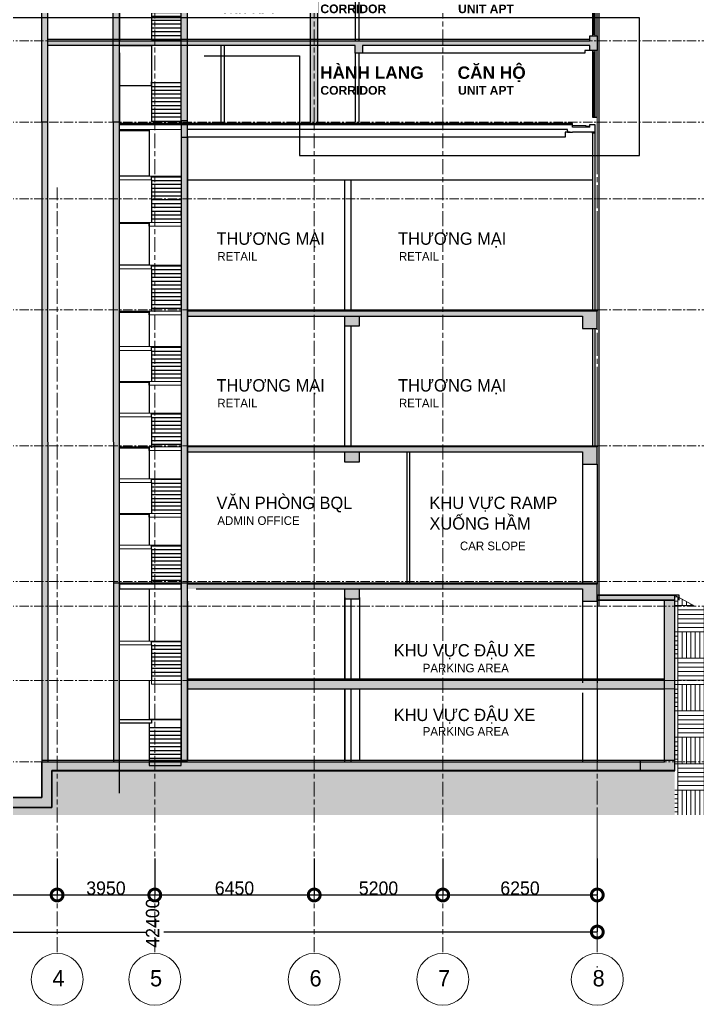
# Model space of a CAD drawing. Header units: millimetres. Extents: x -100356 to 314685, y 446 to 1273965.
# Drawn here: x 109136 to 136543, y 12248 to 52154 of the extents above; entities that cross this region are included whole.
import ezdxf
from ezdxf.xclip import XClip

# ---------------------------------------------------------------- set-up
doc = ezdxf.new("R2010")
doc.units = ezdxf.units.MM
doc.header["$XCLIPFRAME"] = 2
for name, pattern in [('20180221 BF$0$Core - tb$0$HIDDEN', [0.375, 0.25, -0.125]), ('CENTER', [2, 1.25, -0.25, 0.25, -0.25]), ('gf$0$CENTER2', [28.575, 19.05, -3.175, 3.175, -3.175]), ('gf$0$Kume - Grid Line', [10.5, 6, -1.25, 2, -1.25]), ('section$0$CENTER', [2, 1.25, -0.25, 0.25, -0.25])]:
    doc.linetypes.add(name, pattern=pattern)
doc.layers.get('DEFPOINTS').update_dxf_attribs({"lineweight": 13})
for name, color, linetype, lineweight in [('A-_FLOR----_E', 7, 'Continuous', 9), ('C-_SITEBLDG_E', 7, 'Continuous', 9), ('C-_TOPO----_E', 7, 'Continuous', 9), ('gf$0$A.Axis', 251, 'gf$0$CENTER2', 13), ('gf$0$S-_ANOTGRID_E', 7, 'Continuous', 5), ('Hatch-wall', 251, 'Continuous', 5), ('NKC_TRUC', 8, 'CENTER', 13), ('S-_STRC----_E', 7, 'Continuous', 9), ('S-_WALLSTRU_E', 1, 'Continuous', 9), ('section$0$A-_FLORLEVL_E', 7, 'Continuous', 5), ('section$0$A-_WALL----_H', 1, 'Continuous', 18), ('section$0$NKC_TRUC', 8, 'section$0$CENTER', 13), ('VAT DUNG TV', 253, 'Continuous', 9)]:
    doc.layers.add(name, color=color, linetype=linetype, lineweight=lineweight)
for name, color, linetype in [('FIN', 3, 'Continuous'), ('KEN', 4, 'Continuous'), ('NAM', 3, 'Continuous'), ('section$0$NAM', 3, 'Continuous'), ('STR', 7, 'Continuous')]:
    doc.layers.add(name, color=color, linetype=linetype)
doc.styles.add('ARIAL', font='Font - TrueType - Arial Bold.ttf')
doc.styles.add('gf$0$Arial_2', font='Font - TrueType - Arial.ttf', dxfattribs={"width": 0.95, "height": 660})
doc.styles.add('gf$0$Arial_4', font='Font - TrueType - Arial.ttf', dxfattribs={"width": 0.95, "height": 540})
doc.styles.add('section$0$Arial', font='Font - TrueType - Arial.ttf', dxfattribs={"width": 0.95, "height": 770})
doc.dimstyles.new('gf$0$A3_-_A4_1', dxfattribs={"dimscale": 304.8, "dimtxt": 550.940076, "dimasz": 3.149606, "dimexe": 0, "dimexo": 0.0625, "dimgap": 0, "dimtad": 1, "dimdec": 0, "dimzin": 0, "dimdsep": 46, "dimtxsty": 'gf$0$Arial_4', "dimblk1": 'gf$0$_DotSmall', "dimblk2": 'gf$0$_DotSmall', "dimsah": 1, "dimcen": 0.09, "dimazin": 0, "dimtfac": 1, "dimtdec": 4, "dimtix": 1, "dimtmove": 0, "dimatfit": 3, "dimfxl": 4.92126, "dimfxlon": 1, "dimtvp": 1, "dimtolj": 1, "dimtzin": 0, "dimarcsym": 2})
doc.dimstyles.new('gf$0$A3_-_A4_2', dxfattribs={"dimscale": 304.8, "dimtxt": 550.940076, "dimasz": 3.149606, "dimexe": 0, "dimexo": 0.0625, "dimgap": 0, "dimtad": 1, "dimdec": 0, "dimzin": 0, "dimdsep": 46, "dimtxsty": 'gf$0$Arial_4', "dimblk1": 'gf$0$_DotSmall', "dimblk2": 'gf$0$_DotSmall', "dimsah": 1, "dimcen": 0.09, "dimazin": 0, "dimtfac": 1, "dimtdec": 4, "dimtix": 1, "dimtmove": 2, "dimatfit": 3, "dimfxl": 4.92126, "dimfxlon": 1, "dimtvp": 1, "dimtolj": 1, "dimtzin": 0, "dimarcsym": 2})

# ---------------------------------------------------------------- blocks, each defined once
blk = doc.blocks.new('Typ Section 2')
at = {"layer": 'Hatch-wall', "ltscale": 0.5}
h = blk.add_hatch(color=256, dxfattribs=at)
h.dxf.hatch_style = 1
h.paths.add_polyline_path([(-2900, -42600), (-2900, -42300), (-3100, -42300), (-3100, -33100), (-2800, -33100), (-2800, -32800), (-3100, -32800), (-3100, -31300), (-3300, -31300), (-3300, -42300), (-3500, -42300), (-3500, -42600)])
h.paths.add_polyline_path([(-3300, -22220), (-3300, -300), (-3500, -300), (-3500, 0), (-2900, 0), (-2900, -300), (-3100, -300), (-3100, -9500), (-2800, -9500), (-2800, -9800), (-3100, -9800), (-3100, -22220)])
at = {"layer": 'STR'}
h = blk.add_hatch(color=256, dxfattribs=at)
h.dxf.hatch_style = 1
h.paths.add_polyline_path([(0, -11300), (-3300, -11300), (-3300, -11600), (0, -11600)])
h = blk.add_hatch(color=256, dxfattribs=at)
h.dxf.hatch_style = 1
h.paths.add_polyline_path([(0, -16579), (-3300, -16579), (-3300, -16829), (0, -16829)])
h = blk.add_hatch(color=256, dxfattribs=at)
h.dxf.hatch_style = 1
h.paths.add_polyline_path([(0, -19329), (-3300, -19329), (-3300, -19579), (0, -19579)])
h = blk.add_hatch(color=256, dxfattribs=at)
h.dxf.hatch_style = 1
h.paths.add_polyline_path([(0, -22220), (-3300, -22220), (-3300, -22470), (0, -22470)])
h = blk.add_hatch(color=256, dxfattribs=at)
h.dxf.hatch_style = 1
h.paths.add_polyline_path([(0, -31050), (-3300, -31050), (-3300, -31300), (0, -31300)])
at = {"elevation": 0}
blk.add_lwpolyline([(-1478, -18029), (-1628, -18029)], dxfattribs=at)
at = {"layer": 'FIN'}
for p, q in [((-3350, -300), (-3350, -22220)), ((-1592, -16829, 0), (-1592, -18029, 0)), ((-1437, -16829, 0), (-1437, -18029, 0)), ((-1282, -16829, 0), (-1282, -18029, 0)), ((-1128, -16829, 0), (-1128, -18029, 0)), ((-973, -16829, 0), (-973, -18029, 0)), ((-818, -16829, 0), (-818, -18029, 0)), ((-663, -16829, 0), (-663, -18029, 0)), ((-508, -16829, 0), (-508, -18029, 0)), ((-354, -16829, 0), (-354, -18029, 0)), ((-199, -16829, 0), (-199, -18029, 0)), ((-44, -16829, 0), (-199, -16829, 0)), ((-44, -18029, 0), (-44, -16829, 0)), ((-1478, -18029, 0), (-44, -18029, 0))]:
    blk.add_line(p, q, dxfattribs=at)
at = {"layer": 'FIN', "ltscale": 10}
for p, q in [((-2800, -9650, 0), (0, -9650, 0)), ((-2800, -9800), (0, -9800, 0)), ((-2800, -32800), (0, -32800, 0)), ((-2800, -32950, 0), (0, -32950, 0))]:
    blk.add_line(p, q, dxfattribs=at)
at = {"layer": 'FIN'}
blk.add_lwpolyline([(-200, -200), (-200, 0), (-2900, 0), (-2900, -200)], close=True, dxfattribs=at)
at = {"layer": 'FIN', "elevation": 0}
for points in [[(-2900, -100), (-200, -100)], [(-2900, -200), (-200, -200)], [(-2800, -500), (-2800, -9800)], [(-3300, -24480), (0, -24480)], [(-3300, -24660), (0, -24660)], [(-3300, -26670), (0, -26670)], [(-3300, -26850), (0, -26850)], [(-3350, -31050), (-3350, -42300)], [(-2800, -42100), (-2800, -32800)]]:
    blk.add_lwpolyline(points, dxfattribs=at)
at = {"layer": 'FIN'}
for points in [[(-2900, -300), (-2900, -500), (-2800, -500)], [(-3300, -28860), (0, -28860)], [(-3300, -29040), (0, -29040)], [(-2900, -42300), (-2900, -42100), (-2800, -42100)], [(-2900, -42400), (-200, -42400)], [(-2900, -42500), (-200, -42500)]]:
    blk.add_lwpolyline(points, dxfattribs=at)
at = {"layer": 'FIN', "elevation": 0}
for points in [[(-3100, -18029), (-1478, -18029), (-1478, -19329), (-3100, -19329)], [(-200, -42400), (-200, -42600), (-2900, -42600), (-2900, -42400)]]:
    blk.add_lwpolyline(points, close=True, dxfattribs=at)
at = {"layer": 'S-_STRC----_E'}
for p, q in [((-1478, -19329, 0), (-1478, -18029, 0)), ((-1628, -19329, 0), (-1478, -19329, 0))]:
    blk.add_line(p, q, dxfattribs=at)
at = {"layer": 'STR', "ltscale": 10}
blk.add_line((-2806, -19325, 0), (-6, -19325, 0), dxfattribs=at)
at = {"layer": 'STR'}
for points in [[(-3300, -22220), (-3300, -300), (-3500, -300), (-3500, 0), (-2900, 0), (-2900, -300), (-3100, -300), (-3100, -9500), (-2800, -9500), (-2800, -9800), (-3100, -9800), (-3100, -22220)], [(-3300, -31300), (-3300, -42300), (-3500, -42300), (-3500, -42600), (-2900, -42600), (-2900, -42300), (-3100, -42300), (-3100, -33100), (-2800, -33100), (-2800, -32800), (-3100, -32800), (-3100, -31300)]]:
    blk.add_lwpolyline(points, close=True, dxfattribs=at)
at = {"layer": 'STR', "ltscale": 10, "elevation": 0}
for points in [[(-3100, -1450), (-3100, -9113)], [(-3100, -41150), (-3100, -33487)]]:
    blk.add_lwpolyline(points, dxfattribs=at)
at = {"layer": 'STR'}
for points in [[(0, -11300), (-3300, -11300)], [(0, -11600), (-3300, -11600)], [(0, -31050), (-3300, -31050)], [(0, -31300), (-3300, -31300)]]:
    blk.add_lwpolyline(points, dxfattribs=at)
at = {"layer": 'STR', "elevation": 0}
for points in [[(0, -16579), (-3300, -16579)], [(0, -16829), (-3300, -16829)], [(0, -19329), (-3300, -19329)], [(0, -19579), (-3300, -19579)], [(0, -22220), (-3300, -22220)], [(0, -22470), (-3300, -22470)]]:
    blk.add_lwpolyline(points, dxfattribs=at)
at = {"layer": 'STR', "const_width": 30, "elevation": 0}
for points in [[(-3300, -24660), (-3300, -24480)], [(-3300, -24570), (-3000, -24570)], [(-3000, -24660), (-3000, -24480)], [(-3300, -26850), (-3300, -26670)], [(-3000, -26850), (-3000, -26670)], [(-3300, -26760), (-3000, -26760)]]:
    blk.add_lwpolyline(points, dxfattribs=at)
at = {"layer": 'STR', "const_width": 30}
for points in [[(-3300, -29040), (-3300, -28860)], [(-3300, -28950), (-3000, -28950)], [(-3000, -29040), (-3000, -28860)]]:
    blk.add_lwpolyline(points, dxfattribs=at)
at = {"layer": 'VAT DUNG TV', "color": 5, "elevation": 0}
for points in [[(-2900, -200), (-2850, -200), (-2850, -100), (-2900, -100)], [(-900, -200), (-950, -200), (-950, -100), (-900, -100)], [(-200, -42400), (-250, -42400), (-250, -42500), (-200, -42500)]]:
    blk.add_lwpolyline(points, close=True, dxfattribs=at)
for points in [[(-2850, -140), (-950, -140)], [(-2850, -160), (-950, -160)], [(-900, -140), (-250, -140)], [(-900, -160), (-250, -160)]]:
    blk.add_lwpolyline(points, dxfattribs=at)
at = {"layer": 'VAT DUNG TV', "color": 5}
for points in [[(-200, -200), (-250, -200), (-250, -100), (-200, -100)], [(-2900, -42400), (-2850, -42400), (-2850, -42500), (-2900, -42500)], [(-900, -42400), (-950, -42400), (-950, -42500), (-900, -42500)]]:
    blk.add_lwpolyline(points, close=True, dxfattribs=at)
for points in [[(-2850, -42440), (-950, -42440)], [(-2850, -42460), (-950, -42460)], [(-900, -42440), (-250, -42440)], [(-900, -42460), (-250, -42460)]]:
    blk.add_lwpolyline(points, dxfattribs=at)
at = {"layer": 'NAM', "attachment_point": 1, "rotation": 90, "style": 'ARIAL'}
for s, width, insert, char_height in [('CĂN HỘ', 6747.84, (-2256, -5650, 0), 500), ('UNIT APT', 3815.51, (-1464, -5630, 0), 350), ('HÀNH LANG', 6747.84, (-2256, -11215, 0), 500), ('\\pt1050;CORRIDOR', 3815.51, (-1464, -11201, 0), 350), ('CĂN HỘ', 6747.84, (-2256, -15252, 0), 500), ('UNIT APT', 3815.51, (-1464, -15232, 0), 350), ('HÀNH LANG', 6747.84, (-2256, -35252, 0), 500), ('\\pt1050;CORRIDOR', 3815.51, (-1464, -33998, 0), 350), ('CĂN HỘ', 6747.84, (-2256, -39561, 0), 500), ('UNIT APT', 3815.51, (-1464, -39541, 0), 350)]:
    blk.add_mtext_dynamic_manual_height_columns(s, width=width, gutter_width=1, heights=[0], dxfattribs=dict(at, insert=insert, char_height=char_height))
blk = doc.blocks.new('b')
at = {"layer": 'C-_TOPO----_E'}
h = blk.add_hatch(dxfattribs=at)
h.set_pattern_fill('FP_1', color=15, angle=90, style=0, pattern_type=2)
h.set_pattern_definition([(180, (-48700, -8267), (-1066.8, -1066.8), [1066.8, -1066.8]), (180, (-48700, -8089.2), (-1066.8, -1066.8), [1066.8, -1066.8]), (180, (-48700, -7911.4), (-1066.8, -1066.8), [1066.8, -1066.8]), (180, (-48700, -7733.6), (-1066.8, -1066.8), [1066.8, -1066.8]), (180, (-48700, -7555.8), (-1066.8, -1066.8), [1066.8, -1066.8]), (180, (-48700, -7378), (-1066.8, -1066.8), [1066.8, -1066.8]), (180, (-48700, -7200.2), (-1066.8, -1066.8), [1066.8, -1066.8]), (90, (-49766.8, -8267), (1066.8, 1066.8), [1066.8, -1066.8]), (90, (-49944.6, -8267), (1066.8, 1066.8), [1066.8, -1066.8]), (90, (-50122.4, -8267), (1066.8, 1066.8), [1066.8, -1066.8]), (90, (-50300.2, -8267), (1066.8, 1066.8), [1066.8, -1066.8]), (90, (-50478, -8267), (1066.8, 1066.8), [1066.8, -1066.8]), (90, (-50655.8, -8267), (1066.8, 1066.8), [1066.8, -1066.8]), (90, (-50833.6, -8267), (1066.8, 1066.8), [1066.8, -1066.8])])
h.paths.add_polyline_path([(1150, 50416), (1150, 52288), (-7300, 52288), (-7300, 49398), (-7750, 48586), (1150, 48586)])
h = blk.add_hatch(dxfattribs=at)
h.set_pattern_fill('FP_1', color=15, angle=90, style=0, pattern_type=2)
h.set_pattern_definition([(180, (-48700, 57258.6), (-1066.8, -1066.8), [1066.8, -1066.8]), (180, (-48700, 57436.4), (-1066.8, -1066.8), [1066.8, -1066.8]), (180, (-48700, 57614.2), (-1066.8, -1066.8), [1066.8, -1066.8]), (180, (-48700, 57792), (-1066.8, -1066.8), [1066.8, -1066.8]), (180, (-48700, 57969.8), (-1066.8, -1066.8), [1066.8, -1066.8]), (180, (-48700, 58147.6), (-1066.8, -1066.8), [1066.8, -1066.8]), (180, (-48700, 58325.4), (-1066.8, -1066.8), [1066.8, -1066.8]), (90, (-49766.8, 57258.6), (1066.8, 1066.8), [1066.8, -1066.8]), (90, (-49944.6, 57258.6), (1066.8, 1066.8), [1066.8, -1066.8]), (90, (-50122.4, 57258.6), (1066.8, 1066.8), [1066.8, -1066.8]), (90, (-50300.2, 57258.6), (1066.8, 1066.8), [1066.8, -1066.8]), (90, (-50478, 57258.6), (1066.8, 1066.8), [1066.8, -1066.8]), (90, (-50655.8, 57258.6), (1066.8, 1066.8), [1066.8, -1066.8]), (90, (-50833.6, 57258.6), (1066.8, 1066.8), [1066.8, -1066.8])])
h.paths.add_polyline_path([(1150, -7), (1150, 48586), (-650, 48586), (-650, 23389), (850, 23389), (850, 13756), (-500, 13756), (-500, -7)])
edge = h.paths.add_edge_path(flags=17)
edge.add_line((400, 14156), (-100, 14156))
edge.add_line((-100, 14156), (850, 14156))
edge.add_line((850, 14156), (850, 22989))
edge.add_line((850, 22989), (-100, 22989))
edge.add_line((-100, 22989), (850, 22989))
edge.add_line((850, 22989), (850, 14156))
at = {"layer": 'A-_FLOR----_E', "lineweight": 25}
for p, q in [((-3950, 48586), (-4300, 48586)), ((-780, 48586), (-1050, 48586, 0)), ((-1050, 48586, 0), (-1050, 47186, 0)), ((-650, 47186, 0), (-650, 48586)), ((-4350, 48171), (-4350, 40882)), ((-3950, 40882), (-3950, 48171)), ((-1050, 47186, 0), (-1050, 22989, 0)), ((-1050, 47186, 0), (-650, 47186, 0)), ((-650, 23389, 0), (-650, 47186, 0)), ((-4350, 40882), (-4350, 28880, 0)), ((-3950, 28880, 0), (-3950, 40882)), ((-1050, 23389, 0), (-1050, 22989, 0)), ((850, 23389, 0), (-650, 23389, 0)), ((850, 13756), (850, 23389, 0)), ((-1050, 22989, 0), (450, 22989, 0)), ((450, 22989, 0), (450, 14156))]:
    blk.add_line(p, q, dxfattribs=at)
at = {"layer": 'A-_FLOR----_E'}
for p, q in [((-4300, 48586), (-4300, 40882)), ((-3950, 48171), (-3950, 48586)), ((-1000, 47186, 0), (-1000, 22989, 0)), ((-4300, 40882), (-4300, 28880, 0))]:
    blk.add_line(p, q, dxfattribs=at)
at = {"layer": 'C-_SITEBLDG_E', "lineweight": 25}
for p, q in [((-630, 48586), (-780, 48586)), ((-630, 23388, 0), (-630, 48586))]:
    blk.add_line(p, q, dxfattribs=at)
at = {"layer": 'C-_SITEBLDG_E'}
blk.add_line((-650, 48586), (-650, 23388, 0), dxfattribs=at)
at = {"layer": 'C-_TOPO----_E', "lineweight": 18}
for p, q in [((-7750, 48586), (-7300, 49400)), ((-7550, 48586), (-7750, 48586)), ((-630, 48586), (-630, 45534)), ((-630, 45534), (-630, 39150))]:
    blk.add_line(p, q, dxfattribs=at)
at = {"layer": 'C-_TOPO----_E'}
for p, q in [((-7300, 49400), (-7750, 48586)), ((-7550, 48586), (-7750, 48586)), ((-630, 45534), (-630, 48586)), ((-630, 45534), (-630, 39150))]:
    blk.add_line(p, q, dxfattribs=at)
at = {"layer": 'FIN'}
for p, q in [((-7500, 45456, 0), (-4200, 45456, 0)), ((-3800, 45456, 0), (-1000, 45456, 0)), ((-7500, 44856, 0), (-4200, 44856, 0)), ((-3800, 44856, 0), (-1000, 44856, 0)), ((-7650, 35837, 0), (-4350, 35837, 0)), ((-3950, 35837, 0), (-1050, 35837, 0)), ((-7650, 35237, 0), (-4350, 35237, 0)), ((-3950, 35237, 0), (-1050, 35237, 0))]:
    blk.add_line(p, q, dxfattribs=at)
at = {"layer": 'NKC_TRUC', "ltscale": 3000}
blk.add_line((-100725, 45456), (7327, 45456), dxfattribs=at)
at = {"layer": 'S-_WALLSTRU_E', "lineweight": 18}
for p, q in [((-4300, 48586), (-7550, 48586)), ((-7550, 48586), (-7550, 48171)), ((-1050, 48586, 0), (-3950, 48586)), ((-7550, 48171), (-4350, 48171)), ((-3950, 48171), (-1050, 48171, 0))]:
    blk.add_line(p, q, dxfattribs=at)
at = {"layer": 'S-_WALLSTRU_E'}
blk.add_line((-3950, 45469), (-1050, 45469, 0), dxfattribs=at)
blk = doc.blocks.new('f1')
at = {"layer": 'Hatch-wall', "ltscale": 0.5}
h = blk.add_hatch(color=256, dxfattribs=at)
h.dxf.hatch_style = 1
h.paths.add_polyline_path([(750, 45727), (750, 42597), (550, 42597), (550, 45727)])
h = blk.add_hatch(color=256, dxfattribs=at)
h.dxf.hatch_style = 1
h.paths.add_polyline_path([(750, 45727), (7650, 45727), (7650, 20530), (9150, 20530), (9150, 11147), (7650, 11147), (7650, -2858), (1000, -2858), (1000, 0), (750, 0), (750, 940), (1200, 940), (1200, -2442), (7250, -2442), (7250, 11547), (8750, 11547), (8750, 20130), (7300, 20130), (7300, 45312), (750, 45312)])
h = blk.add_hatch(color=256, dxfattribs=at)
h.dxf.hatch_style = 1
h.paths.add_polyline_path([(4350, 26021), (4350, 45312), (4000, 45312), (4000, 26021)])
h = blk.add_hatch(color=256, dxfattribs=at)
h.dxf.hatch_style = 1
h.paths.add_polyline_path([(-10250, 42597), (-10950, 42597), (-10950, 26021), (-10750, 26021), (-10750, 32378), (-10350, 32378), (-10350, 32978), (-10750, 32978), (-10750, 41997), (-10250, 41997)])
h = blk.add_hatch(color=256, dxfattribs=at)
h.dxf.hatch_style = 1
h.paths.add_polyline_path([(-4750, 42597), (-5450, 42597), (-5450, 26021), (-5250, 26021), (-5250, 32378), (-4850, 32378), (-4850, 32978), (-5250, 32978), (-5250, 41997), (-4750, 41997)])
h = blk.add_hatch(color=256, dxfattribs=at)
h.dxf.hatch_style = 1
h.paths.add_polyline_path([(800, 42597), (100, 42597), (100, 26021), (300, 26021), (300, 32378), (700, 32378), (700, 32978), (300, 32978), (300, 41997), (800, 41997)])
h = blk.add_hatch(color=256, dxfattribs=at)
h.dxf.hatch_style = 1
h.paths.add_polyline_path([(8300, 25771), (8300, 26021), (-18650, 26021), (-18650, 25771)])
h = blk.add_hatch(color=256, dxfattribs=at)
h.dxf.hatch_style = 1
h.paths.add_polyline_path([(8350, 23021), (8350, 23271), (-18600, 23271), (-18600, 23021)])
h = blk.add_hatch(color=256, dxfattribs=at)
h.dxf.hatch_style = 1
h.paths.add_polyline_path([(8350, 20130), (8350, 20380), (-18600, 20380), (-18600, 20130)])
at = {"elevation": 0}
for points in [[(-16266, 24571), (-16416, 24571)], [(-14391, 24471), (-14541, 24471)], [(-12658, 24571), (-12808, 24571)], [(-10800, 24471), (-10950, 24471)], [(-9362, 24571), (-9512, 24571)], [(-7954, 24471), (-8104, 24471)], [(-6670, 24571), (-6820, 24571)], [(-5300, 24471), (-5450, 24471)], [(-4016, 24571), (-4166, 24571)], [(-2609, 24471), (-2759, 24471)], [(-1325, 24571), (-1475, 24571)], [(2557, 24571), (2407, 24571)]]:
    blk.add_lwpolyline(points, dxfattribs=at)
at = {"layer": 'FIN'}
for p, q in [((-18150, 42497, 0), (-11000, 42497, 0)), ((-16270, 26021, 0), (-16270, 42397, 0)), ((-11000, 26021, 0), (-11000, 42597, 0)), ((-10250, 42497, 0), (-5500, 42497, 0)), ((-5500, 26021, 0), (-5500, 42597, 0)), ((-4750, 42597, 0), (50, 42597, 0)), ((50, 26021, 0), (50, 42597, 0)), ((-18450, 42147, 0), (-18470, 41597, 0)), ((-18420, 42147, 0), (-18450, 42147, 0)), ((-18420, 42297, 0), (-18420, 42147, 0)), ((-4750, 41997, 0), (50, 41997, 0)), ((-18550, 41597, 0), (-18550, 23271, 0)), ((-18500, 41597, 0), (-18550, 41597, 0)), ((-18200, 41497, 0), (-18200, 41297, 0)), ((-18200, 41297, 0), (-18150, 41297, 0)), ((-5250, 34997, 0), (50, 34997, 0)), ((-5250, 34897, 0), (50, 34897, 0)), ((-16380, 25771, 0), (-16380, 24571, 0)), ((-16225, 25771, 0), (-16225, 24571, 0)), ((-16071, 25771, 0), (-16071, 24571, 0)), ((-15916, 25771, 0), (-15916, 24571, 0)), ((-15761, 25771, 0), (-15761, 24571, 0)), ((-15606, 25771, 0), (-15606, 24571, 0)), ((-15452, 25771, 0), (-15452, 24571, 0)), ((-15297, 25771, 0), (-15297, 24571, 0)), ((-15142, 25771, 0), (-15142, 24571, 0)), ((-14987, 25771, 0), (-14987, 24571, 0)), ((-14833, 25771, 0), (-14987, 25771, 0)), ((-14833, 25771, 0), (-14833, 24571, 0)), ((-14678, 25771, 0), (-14678, 24571, 0)), ((-12772, 25771, 0), (-12772, 24571, 0)), ((-12617, 25771, 0), (-12617, 24571, 0)), ((-12462, 25771, 0), (-12462, 24571, 0)), ((-12307, 25771, 0), (-12307, 24571, 0)), ((-12153, 25771, 0), (-12153, 24571, 0)), ((-11998, 25771, 0), (-11998, 24571, 0)), ((-11843, 25771, 0), (-11843, 24571, 0)), ((-11688, 25771, 0), (-11688, 24571, 0)), ((-11533, 25771, 0), (-11533, 24571, 0)), ((-11379, 25771, 0), (-11379, 24571, 0)), ((-11224, 25771, 0), (-11379, 25771, 0)), ((-11224, 24571, 0), (-11224, 25771, 0)), ((-11069, 24571, 0), (-11069, 25771, 0)), ((-9475, 25771, 0), (-9475, 24571, 0)), ((-9321, 25771, 0), (-9321, 24571, 0)), ((-9166, 25771, 0), (-9166, 24571, 0)), ((-9011, 25771, 0), (-9011, 24571, 0)), ((-8856, 25771, 0), (-8856, 24571, 0)), ((-8702, 25771, 0), (-8702, 24571, 0)), ((-8547, 25771, 0), (-8547, 24571, 0)), ((-8392, 25771, 0), (-8392, 24571, 0)), ((-8237, 25771, 0), (-8237, 24571, 0)), ((-6784, 25771, 0), (-6784, 24571, 0)), ((-6629, 25771, 0), (-6629, 24571, 0)), ((-6475, 25771, 0), (-6475, 24571, 0)), ((-6320, 25771, 0), (-6320, 24571, 0)), ((-6165, 25771, 0), (-6165, 24571, 0)), ((-6010, 25771, 0), (-6010, 24571, 0)), ((-5856, 25771, 0), (-5856, 24571, 0)), ((-5701, 25771, 0), (-5701, 24571, 0)), ((-5546, 25771, 0), (-5546, 24571, 0)), ((-4130, 25771, 0), (-4130, 24571, 0)), ((-3975, 25771, 0), (-3975, 24571, 0)), ((-3821, 25771, 0), (-3821, 24571, 0)), ((-3666, 25771, 0), (-3666, 24571, 0)), ((-3511, 25771, 0), (-3511, 24571, 0)), ((-3356, 25771, 0), (-3356, 24571, 0)), ((-3202, 25771, 0), (-3202, 24571, 0)), ((-3047, 25771, 0), (-3047, 24571, 0)), ((-2892, 25771, 0), (-2892, 24571, 0)), ((-1439, 25771, 0), (-1439, 24571, 0)), ((-1284, 25771, 0), (-1284, 24571, 0)), ((-1129, 25771, 0), (-1129, 24571, 0)), ((-975, 25771, 0), (-975, 24571, 0)), ((-820, 25771, 0), (-820, 24571, 0)), ((-665, 25771, 0), (-665, 24571, 0)), ((-510, 25771, 0), (-510, 24571, 0)), ((-356, 25771, 0), (-356, 24571, 0)), ((-201, 25771, 0), (-201, 24571, 0)), ((-46, 25771, 0), (-46, 24571, 0)), ((2443, 25771, 0), (2443, 24571, 0)), ((2597, 25771, 0), (2597, 24571, 0)), ((2752, 25771, 0), (2752, 24571, 0)), ((2907, 25771, 0), (2907, 24571, 0)), ((3062, 25771, 0), (3062, 24571, 0)), ((3217, 25771, 0), (3217, 24571, 0)), ((3371, 25771, 0), (3371, 24571, 0)), ((3526, 25771, 0), (3526, 24571, 0)), ((3681, 25771, 0), (3681, 24571, 0)), ((3836, 25771, 0), (3836, 24571, 0)), ((-18300, 24471, 0), (-16416, 24471, 0)), ((-18264, 23271, 0), (-18264, 24471, 0)), ((-16416, 24471, 0), (-16416, 23271, 0)), ((-16266, 24571, 0), (-14541, 24571, 0)), ((-14541, 24471, 0), (-12808, 24471, 0)), ((-14505, 23271, 0), (-14505, 24471, 0)), ((-12808, 24471, 0), (-12808, 23271, 0)), ((-12658, 24571, 0), (-10950, 24571, 0)), ((-10950, 24471, 0), (-9512, 24471, 0)), ((-10914, 23271, 0), (-10914, 24471, 0)), ((-10800, 24471, 0), (-9512, 24471, 0)), ((-9362, 24571, 0), (-8104, 24571, 0)), ((-8104, 24471, 0), (-6820, 24471, 0)), ((-8068, 23271, 0), (-8068, 24471, 0)), ((-7954, 24471, 0), (-6820, 24471, 0)), ((-6670, 24571, 0), (-5417, 24571, 0)), ((-5450, 24471, 0), (-4166, 24471, 0)), ((-5414, 23271, 0), (-5414, 24471, 0)), ((-5300, 24471, 0), (-4166, 24471, 0)), ((-4016, 24571, 0), (-2759, 24571, 0)), ((-2759, 24471, 0), (-1475, 24471, 0)), ((-2723, 23271, 0), (-2723, 24471, 0)), ((-2609, 24471, 0), (-1475, 24471, 0)), ((-1325, 24571, 0), (83, 24571, 0)), ((300, 24471, 0), (2407, 24471, 0)), ((2557, 24571, 0), (4000, 24571, 0)), ((-16716, 23271, 0), (-16871, 23271, 0))]:
    blk.add_line(p, q, dxfattribs=at)
at = {"layer": 'FIN', "elevation": 0}
for points in [[(-18150, 42497), (-18150, 42397), (-18200, 42397), (-18200, 42497)], [(-5450, 29734), (-5450, 29634), (-5500, 29634), (-5500, 29734)]]:
    blk.add_lwpolyline(points, close=True, dxfattribs=at)
for points in [[(-11000, 42597), (-10950, 42597)], [(-5500, 42597), (-5450, 42597)], [(50, 42597), (100, 42597)], [(-18200, 41297), (-18150, 41297), (-18150, 41297), (-18150, 41297), (-18150, 41297), (-18000, 41297), (-18000, 26021)], [(50, 23021), (50, 26021)]]:
    blk.add_lwpolyline(points, dxfattribs=at)
at = {"layer": 'KEN'}
for p, q in [((-18150, 42397, 0), (-11000, 42397, 0)), ((-10250, 42397, 0), (-5500, 42397, 0))]:
    blk.add_line(p, q, dxfattribs=at)
at = {"layer": 'S-_STRC----_E'}
for p, q in [((-18300, 23271, 0), (-18300, 25771, 0)), ((-16416, 25771, 0), (-16416, 23271, 0)), ((-14541, 23271, 0), (-14541, 25771, 0)), ((-14541, 25771, 0), (-14391, 25771, 0)), ((-14391, 25771, 0), (-14391, 24471, 0)), ((-12808, 25771, 0), (-12808, 23242, 0)), ((-10950, 23271, 0), (-10950, 25771, 0)), ((-10950, 25771, 0), (-10800, 25771, 0)), ((-10800, 25771, 0), (-10800, 24471, 0)), ((-9512, 25771, 0), (-9512, 23271, 0)), ((-8104, 23271, 0), (-8104, 25771, 0)), ((-8104, 25771, 0), (-7954, 25771, 0)), ((-7954, 25771, 0), (-7954, 24471, 0)), ((-6820, 25771, 0), (-6820, 23242, 0)), ((-5450, 23271, 0), (-5450, 25771, 0)), ((-5450, 25771, 0), (-5300, 25771, 0)), ((-5300, 25771, 0), (-5300, 24471, 0)), ((-4166, 25771, 0), (-4166, 23242, 0)), ((-2759, 23271, 0), (-2759, 25771, 0)), ((-2759, 25771, 0), (-2609, 25771, 0)), ((-2609, 25771, 0), (-2609, 24471, 0)), ((-1475, 25771, 0), (-1475, 23271, 0)), ((2407, 25771, 0), (2407, 23271, 0)), ((4000, 23271, 0), (4000, 25771, 0)), ((4000, 25771, 0), (4150, 25771, 0)), ((4150, 25771, 0), (4150, 24571, 0)), ((-16266, 23271, 0), (-16266, 24571, 0)), ((-12658, 23271, 0), (-12658, 24571, 0)), ((-9362, 23271, 0), (-9362, 24571, 0)), ((-6670, 23271, 0), (-6670, 24571, 0)), ((-4016, 23271, 0), (-4016, 24571, 0)), ((-1325, 23271, 0), (-1325, 24571, 0)), ((2557, 23271, 0), (2557, 24571, 0)), ((-16416, 23271, 0), (-16266, 23271, 0)), ((-12808, 23271, 0), (-12658, 23271, 0))]:
    blk.add_line(p, q, dxfattribs=at)
at = {"layer": 'S-_STRC----_E', "elevation": 0}
blk.add_lwpolyline([(4000, 24571), (4150, 24571)], dxfattribs=at)
at = {"layer": 'STR', "ltscale": 10}
for p, q in [((-18200, 42497, 0), (-18200, 41597, 0)), ((-18400, 42297, 0), (-18400, 41597, 0)), ((-18400, 41597, 0), (-18500, 41597, 0)), ((-16270, 32628, 0), (-11000, 32628, 0)), ((-16270, 32378, 0), (-11000, 32378, 0)), ((-10750, 32378, 0), (-5500, 32378, 0)), ((-10350, 32628, 0), (-5500, 32628, 0)), ((350, 32378, 0), (3950, 32378, 0)), ((700, 32628, 0), (3950, 32628, 0)), ((4350, 32628, 0), (7300, 32628, 0)), ((4350, 32378, 0), (7300, 32378, 0)), ((-18006, 26021, 0), (50, 26021, 0)), ((800, 26021, 0), (7250, 26021, 0)), ((-18006, 25771, 0), (50, 25771, 0)), ((800, 25771, 0), (7250, 25771, 0))]:
    blk.add_line(p, q, dxfattribs=at)
at = {"layer": 'STR', "elevation": 0}
for points in [[(750, 45912), (750, 45912), (550, 45912), (550, 42597), (750, 42597), (750, 45312)], [(-10750, 41997), (-10250, 41997), (-10250, 42597), (-10750, 42597), (-10750, 42597), (-10950, 42597), (-10950, 26021)], [(-5250, 41997), (-4750, 41997), (-4750, 42597), (-5250, 42597), (-5250, 42597), (-5450, 42597), (-5450, 26021)], [(300, 41997), (800, 41997), (800, 42597), (300, 42597), (300, 42597), (100, 42597), (100, 26021)], [(-10750, 26021), (-10750, 27302), (-10750, 27302), (-10750, 27902), (-10750, 27902), (-10750, 38835), (-10750, 38835), (-10750, 39435), (-10750, 39435), (-10750, 41997)], [(-5250, 26021), (-5250, 27302), (-5250, 27302), (-5250, 27902), (-5250, 27902), (-5250, 38835), (-5250, 38835), (-5250, 39435), (-5250, 39435), (-5250, 41997)], [(300, 26371), (300, 27302), (300, 27302), (300, 27902), (300, 27902), (300, 38835), (300, 38835), (300, 39435), (300, 39435), (300, 41997)], [(-10750, 32378), (-10350, 32378), (-10350, 32978), (-10750, 32978)], [(-5250, 32378), (-4850, 32378), (-4850, 32978), (-5250, 32978)], [(300, 32378), (700, 32378), (700, 32978), (300, 32978)]]:
    blk.add_lwpolyline(points, dxfattribs=at)
at = {"layer": 'STR', "ltscale": 0.5, "elevation": 0}
for points in [[(750, 45727), (750, 42597), (550, 42597), (550, 45727)], [(750, 45727), (7650, 45727), (7650, 20530), (9150, 20530), (9150, 11147), (7650, 11147), (7650, -2859), (1000, -2858), (1000, 0), (750, 0), (750, 940), (1200, 940), (1200, -2442), (7250, -2442), (7250, 11547), (8750, 11547), (8750, 20130), (7300, 20130), (7300, 45312), (750, 45312)], [(4350, 26021), (4350, 45312), (4000, 45312), (4000, 26021)], [(-10250, 42597), (-10950, 42597), (-10950, 26021), (-10750, 26021), (-10750, 32378), (-10350, 32378), (-10350, 32978), (-10750, 32978), (-10750, 41997), (-10250, 41997)]]:
    blk.add_lwpolyline(points, close=True, dxfattribs=at)
at = {"layer": 'STR', "ltscale": 10, "elevation": 0}
for points in [[(-18400, 42297), (-18500, 42297), (-18500, 42497), (-18200, 42497), (-18200, 42297)], [(-18500, 23271), (-18500, 41597)], [(-18250, 41397), (-18200, 41397), (-18200, 41597), (-18200, 41597)], [(-18250, 41397), (-18300, 41397), (-18300, 26021)]]:
    blk.add_lwpolyline(points, dxfattribs=at)
at = {"layer": 'STR', "elevation": 0}
for points in [[(7250, 25771), (7250, 26021), (-18650, 26018), (-18650, 25768)], [(-18000, 25771), (-18000, 26021), (-18500, 26021), (-18500, 25771)], [(300, 23271), (300, 25771), (100, 25771), (100, 23271)], [(7300, 23021), (7300, 23271), (-18600, 23268), (-18600, 23018)], [(7300, 20130), (7300, 20380), (-18600, 20377), (-18600, 20127)]]:
    blk.add_lwpolyline(points, close=True, dxfattribs=at)
at = {"layer": 'section$0$NAM', "attachment_point": 1, "rotation": 90, "style": 'section$0$Arial'}
for s, width, insert, char_height in [('KHU VỰC RAMP XUỐNG HẦM', 6350.8, (-3437, 35809, 0), 500), ('KHU VỰC ĐẬU XE', 8522.94, (2534, 34363, 0), 500), ('KHU VỰC ĐẬU XE', 8522.94, (5148, 34363, 0), 500), ('CAR SLOPE', 8675.31, (-1619, 37041, 0), 350), ('THƯƠNG MẠI', 8522.94, (-14136, 34539, 0), 500), ('THƯƠNG MẠI', 8522.94, (-8195, 34539, 0), 500), ('PARKING AREA', 8675.31, (3327, 35535, 0), 350), ('PARKING AREA', 8675.31, (5891, 35535, 0), 350), ('RETAIL', 8675.31, (-13343, 34573, 0), 350), ('RETAIL', 8675.31, (-7401, 34573, 0), 350), ('VĂN PHÒNG BQL', 8522.94, (-3437, 27194, 0), 500), ('THƯƠNG MẠI', 8522.94, (-14136, 27194, 0), 500), ('THƯƠNG MẠI', 8522.94, (-8195, 27194, 0), 500), ('ADMIN OFFICE', 8675.31, (-2643, 27228, 0), 350), ('RETAIL', 8675.31, (-13343, 27228, 0), 350), ('RETAIL', 8675.31, (-7401, 27228, 0), 350)]:
    blk.add_mtext_dynamic_manual_height_columns(s, width=width, gutter_width=1, heights=[0], dxfattribs=dict(at, insert=insert, char_height=char_height))
blk = doc.blocks.new('section$0$grid section')
at = {"layer": 'section$0$NKC_TRUC', "ltscale": 300}
for p, q in [((-141943.9, 22400), (0, 22400)), ((-141943.9, 19100), (0, 19100)), ((-141943.9, 16000), (-4445, 16000)), ((-141943.9, 11500), (-4445, 11500)), ((-141943.9, 6000), (0, 6000)), ((-141943.9, 500), (0, 500)), ((-141943.9, -500), (0, -500)), ((-141943.9, -3500), (0, -3500)), ((-141943.9, -6800), (-4445, -6800))]:
    blk.add_line(p, q, dxfattribs=at)
blk = doc.blocks.new('full section 2')
at = {"layer": 'FIN'}
for p, q in [((-2393, -29624.7), (-2393, -28324.7)), ((-2238.2, -29624.7), (-2238.2, -28324.7)), ((-2083.4, -29624.7), (-2083.4, -28324.7)), ((-1928.7, -29624.7), (-1928.7, -28324.7)), ((-1773.9, -29624.7), (-1773.9, -28324.7)), ((-1619.1, -29624.7), (-1619.1, -28324.7)), ((-1464.3, -29624.7), (-1464.3, -28324.7)), ((-1309.6, -29624.7), (-1309.6, -28324.7)), ((-1154.8, -29624.7), (-1154.8, -28324.7))]:
    blk.add_line(p, q, dxfattribs=at)
at = {"layer": 'FIN', "ltscale": 10}
blk.add_lwpolyline([(-30000, -26727.7), (-26900, -26727.7), (-26900, -26577.7), (-30000, -26577.7)], close=True, dxfattribs=at)
at = {"layer": 'FIN'}
blk.add_lwpolyline([(-2566.2, -29624.7), (-850, -29624.7), (-850, -28324.7), (-2716.2, -28324.7), (-2716.2, -29624.7)], dxfattribs=at)
at = {"layer": 'S-_STRC----_E'}
for p, q in [((-1000, -28324.7, 0), (-850, -28324.7, 0)), ((-850, -28324.7, 0), (-850, -29624.7))]:
    blk.add_line(p, q, dxfattribs=at)
at = {"layer": 'section$0$A-_WALL----_H', "linetype": '20180221 BF$0$Core - tb$0$HIDDEN', "ltscale": 300, "const_width": 50}
blk.add_lwpolyline([(-7300, -11426.7), (-106586.4, -11426.7)], dxfattribs=at)
at = {"layer": 'STR', "elevation": 0}
for points in [[(-2716.2, -29524.7), (-2716.2, -28321.8)], [(-4304.8, -29624.7), (-2716.2, -29624.7)], [(266.6, -30827.7), (-3033.4, -30827.7)]]:
    blk.add_lwpolyline(points, dxfattribs=at)
at = {"layer": 'STR'}
blk.add_lwpolyline([(-1000, -29624.7), (-850, -29624.7), (-850, -28324.7), (-1000, -28324.7)], close=True, dxfattribs=at)
at = {"layer": 'STR', "elevation": 0}
blk.add_lwpolyline([(-2716.2, -29524.7), (-2566.2, -29524.7), (-2566.2, -30824.7), (-2716.2, -30824.7)], close=True, dxfattribs=at)
at = {"layer": 'section$0$A-_FLORLEVL_E'}
ref = blk.add_blockref('section$0$grid section', (-7800, 4445), dxfattribs=dict(at, rotation=90))
XClip(ref).set_block_clipping_path([(-81316.4994012154, -28458.8351833357), (17662.2916707117, 107651.268699344)])
at = {"layer": 'STR'}
for name, p in [('f1', (-8300, -54096, 0)), ('b', (0, -56954.5)), ('Typ Section 2', (-30200, -11499))]:
    blk.add_blockref(name, p, dxfattribs=at)
ref = blk.add_blockref('Typ Section 2', (-26900, -11499), dxfattribs=at)
XClip(ref).set_block_clipping_path([(1396.2801285954, -40263.0786513047), (-2544.1196930847, -40263.0786513047), (-2544.1196930847, -35852.7038466273), (836.1831077987, -35852.7038466273), (836.1831077987, -15900.0552715262), (-2690.9884808583, -15900.0552715262), (-2690.9884808583, -12048.1303240325), (1342.4286950039, -12048.1303240325), (1342.4286950039, 1707.305075809), (-4225.3144443317, 1707.305075809), (-4225.3144443317, -44058.4055116492), (1456.2661754607, -44058.4055116492)])
blk = doc.blocks.new('gf$0$Grid - Head-174378-IDEA-1st Storey')
at = {"layer": 'gf$0$S-_ANOTGRID_E', "lineweight": 15}
for start, end in [(360, 180), (180, 360)]:
    blk.add_arc((0, -0.18), 3.5, start, end, dxfattribs=at)
blk = doc.blocks.new('gf$0$_DotSmall')
at = {"color": 0, "linetype": 'ByBlock', "const_width": 0.5}
blk.add_lwpolyline([(-0.0625, 0, 1), (0.0625, 0, 1)], format="xyb", close=True, dxfattribs=at)
blk = doc.blocks.new('*D740')
at = {"layer": 'DEFPOINTS', "color": 0, "transparency": 16777216}
for p in [(101198, 18214), (110648, 18214), (110648, 16714)]:
    blk.add_point(p, dxfattribs=at)
at = {"layer": 'gf$0$A.Axis', "color": 0, "lineweight": -2, "transparency": 16777216}
for p, q in [((101198, 18195), (101198, 16714)), ((110648, 18195), (110648, 16714)), ((101198, 16714), (110648, 16714))]:
    blk.add_line(p, q, dxfattribs=at)
at = {"layer": 'gf$0$A.Axis', "color": 0, "lineweight": -2, "transparency": 16777216, "xscale": 960, "yscale": 960, "zscale": 960, "rotation": 180}
blk.add_blockref('gf$0$_DotSmall', (101198, 16714), dxfattribs=at)
at = {"layer": 'gf$0$A.Axis', "color": 0, "lineweight": -2, "transparency": 16777216, "xscale": 960, "yscale": 960, "zscale": 960}
blk.add_blockref('gf$0$_DotSmall', (110648, 16714), dxfattribs=at)
at = {"layer": 'gf$0$A.Axis', "color": 0, "transparency": 16777216, "insert": (105923, 16989), "char_height": 540, "attachment_point": 5, "style": 'gf$0$Arial_4'}
blk.add_mtext('\\A1;9450', dxfattribs=at)
blk = doc.blocks.new('*D741')
at = {"layer": 'DEFPOINTS', "color": 0, "transparency": 16777216}
for p in [(110648, 18214), (114598, 18214), (114598, 16714)]:
    blk.add_point(p, dxfattribs=at)
at = {"layer": 'gf$0$A.Axis', "color": 0, "lineweight": -2, "transparency": 16777216}
for p, q in [((110648, 18195), (110648, 16714)), ((114598, 18195), (114598, 16714)), ((110648, 16714), (114598, 16714))]:
    blk.add_line(p, q, dxfattribs=at)
at = {"layer": 'gf$0$A.Axis', "color": 0, "lineweight": -2, "transparency": 16777216, "xscale": 960, "yscale": 960, "zscale": 960, "rotation": 180}
blk.add_blockref('gf$0$_DotSmall', (110648, 16714), dxfattribs=at)
at = {"layer": 'gf$0$A.Axis', "color": 0, "lineweight": -2, "transparency": 16777216, "xscale": 960, "yscale": 960, "zscale": 960}
blk.add_blockref('gf$0$_DotSmall', (114598, 16714), dxfattribs=at)
at = {"layer": 'gf$0$A.Axis', "color": 0, "transparency": 16777216, "insert": (112623, 16989), "char_height": 540, "attachment_point": 5, "style": 'gf$0$Arial_4'}
blk.add_mtext('\\A1;3950', dxfattribs=at)
blk = doc.blocks.new('*D742')
at = {"layer": 'DEFPOINTS', "color": 0, "transparency": 16777216}
for p in [(114598, 18214), (121048, 18214), (121048, 16714)]:
    blk.add_point(p, dxfattribs=at)
at = {"layer": 'gf$0$A.Axis', "color": 0, "lineweight": -2, "transparency": 16777216}
for p, q in [((114598, 18195), (114598, 16714)), ((121048, 18195), (121048, 16714)), ((114598, 16714), (121048, 16714))]:
    blk.add_line(p, q, dxfattribs=at)
at = {"layer": 'gf$0$A.Axis', "color": 0, "lineweight": -2, "transparency": 16777216, "xscale": 960, "yscale": 960, "zscale": 960, "rotation": 180}
blk.add_blockref('gf$0$_DotSmall', (114598, 16714), dxfattribs=at)
at = {"layer": 'gf$0$A.Axis', "color": 0, "lineweight": -2, "transparency": 16777216, "xscale": 960, "yscale": 960, "zscale": 960}
blk.add_blockref('gf$0$_DotSmall', (121048, 16714), dxfattribs=at)
at = {"layer": 'gf$0$A.Axis', "color": 0, "transparency": 16777216, "insert": (117823, 16989), "char_height": 540, "attachment_point": 5, "style": 'gf$0$Arial_4'}
blk.add_mtext('\\A1;6450', dxfattribs=at)
blk = doc.blocks.new('*D743')
at = {"layer": 'DEFPOINTS', "color": 0, "transparency": 16777216}
for p in [(121048, 18214), (126248, 18214), (126248, 16714)]:
    blk.add_point(p, dxfattribs=at)
at = {"layer": 'gf$0$A.Axis', "color": 0, "lineweight": -2, "transparency": 16777216}
for p, q in [((121048, 18195), (121048, 16714)), ((126248, 18195), (126248, 16714)), ((121048, 16714), (126248, 16714))]:
    blk.add_line(p, q, dxfattribs=at)
at = {"layer": 'gf$0$A.Axis', "color": 0, "lineweight": -2, "transparency": 16777216, "xscale": 960, "yscale": 960, "zscale": 960, "rotation": 180}
blk.add_blockref('gf$0$_DotSmall', (121048, 16714), dxfattribs=at)
at = {"layer": 'gf$0$A.Axis', "color": 0, "lineweight": -2, "transparency": 16777216, "xscale": 960, "yscale": 960, "zscale": 960}
blk.add_blockref('gf$0$_DotSmall', (126248, 16714), dxfattribs=at)
at = {"layer": 'gf$0$A.Axis', "color": 0, "transparency": 16777216, "insert": (123648, 16989), "char_height": 540, "attachment_point": 5, "style": 'gf$0$Arial_4'}
blk.add_mtext('\\A1;5200', dxfattribs=at)
blk = doc.blocks.new('*D744')
at = {"layer": 'DEFPOINTS', "color": 0, "transparency": 16777216}
for p in [(126248, 18214), (132498, 18214), (132498, 16714)]:
    blk.add_point(p, dxfattribs=at)
at = {"layer": 'gf$0$A.Axis', "color": 0, "lineweight": -2, "transparency": 16777216}
for p, q in [((126248, 18195), (126248, 16714)), ((132498, 18195), (132498, 16714)), ((126248, 16714), (132498, 16714))]:
    blk.add_line(p, q, dxfattribs=at)
at = {"layer": 'gf$0$A.Axis', "color": 0, "lineweight": -2, "transparency": 16777216, "xscale": 960, "yscale": 960, "zscale": 960, "rotation": 180}
blk.add_blockref('gf$0$_DotSmall', (126248, 16714), dxfattribs=at)
at = {"layer": 'gf$0$A.Axis', "color": 0, "lineweight": -2, "transparency": 16777216, "xscale": 960, "yscale": 960, "zscale": 960}
blk.add_blockref('gf$0$_DotSmall', (132498, 16714), dxfattribs=at)
at = {"layer": 'gf$0$A.Axis', "color": 0, "transparency": 16777216, "insert": (129373, 16989), "char_height": 540, "attachment_point": 5, "style": 'gf$0$Arial_4'}
blk.add_mtext('\\A1;6250', dxfattribs=at)
blk = doc.blocks.new('*D745')
at = {"layer": 'DEFPOINTS', "color": 0, "transparency": 16777216}
for p in [(90098, 16714), (132498, 16714), (132498, 15214)]:
    blk.add_point(p, dxfattribs=at)
at = {"layer": 'gf$0$A.Axis', "color": 0, "lineweight": -2, "transparency": 16777216}
for p, q in [((90098, 16695), (90098, 15214)), ((132498, 16695), (132498, 15214)), ((90098, 15214), (114239, 15214)), ((132498, 15214), (114959, 15214))]:
    blk.add_line(p, q, dxfattribs=at)
at = {"layer": 'gf$0$A.Axis', "color": 0, "lineweight": -2, "transparency": 16777216, "xscale": 960, "yscale": 960, "zscale": 960, "rotation": 180}
blk.add_blockref('gf$0$_DotSmall', (90098, 15214), dxfattribs=at)
at = {"layer": 'gf$0$A.Axis', "color": 0, "lineweight": -2, "transparency": 16777216, "xscale": 960, "yscale": 960, "zscale": 960}
blk.add_blockref('gf$0$_DotSmall', (132498, 15214), dxfattribs=at)
at = {"layer": 'gf$0$A.Axis', "color": 0, "transparency": 16777216, "insert": (114239, 14580), "char_height": 540, "attachment_point": 1, "rotation": 90, "line_spacing_factor": 0.941778, "style": 'gf$0$Arial_4'}
blk.add_mtext('\\A1;42400', dxfattribs=at)
blk = doc.blocks.new('ELEVATION 1')
at = {"layer": 'section$0$A-_FLORLEVL_E'}
ref = blk.add_blockref('section$0$grid section', (-4584, 526178, 0), dxfattribs=dict(at, rotation=270))
XClip(ref).set_block_clipping_path([(-63133.662589381, -3062.3099419163), (16172.8238461059, 101487.3382753241)])

msp = doc.modelspace()

# ---------------------------------------------------------------- linework, layer by layer
at = {"layer": 'gf$0$A.Axis', "linetype": 'gf$0$Kume - Grid Line', "lineweight": 9, "ltscale": 100}
for p, q in [((114598.5, 14401), (114598.5, 127691.3)), ((126248.5, 14401), (126248.5, 127691.3)), ((132498.5, 14401), (132498.5, 127691.3)), ((121048.5, 14401), (121048.5, 77661)), ((110648.5, 14401), (110648.5, 45365.5))]:
    msp.add_line(p, q, dxfattribs=at)

# ---------------------------------------------------------------- block references
at = {"layer": 'gf$0$A.Axis', "lineweight": 15, "xscale": 300.0000000000001, "yscale": 300.0000000000001, "zscale": 300.0000000000001}
for p in [(110648.5, 13351), (114598.5, 13351), (121048.5, 13351), (126248.5, 13351), (132498.5, 13351)]:
    msp.add_blockref('gf$0$Grid - Head-174378-IDEA-1st Storey', p, dxfattribs=at)
at = {"layer": 'NAM', "rotation": 89.99999999999999}
msp.add_blockref('ELEVATION 1', (783254.7, 33488.6, 0), dxfattribs=at)
at = {"layer": 'STR', "rotation": 270}
msp.add_blockref('full section 2', (143997.5, 21104.9), dxfattribs=at)

# ---------------------------------------------------------------- texts
at = {"layer": 'gf$0$A.Axis', "char_height": 660, "width": 573.688, "attachment_point": 2, "line_spacing_factor": 0.941778, "style": 'gf$0$Arial_2'}
for s, insert in [('4', (110702.3, 13673.8)), ('5', (114652.3, 13673.8)), ('6', (121102.3, 13673.8)), ('7', (126302.3, 13673.8)), ('8', (132552.3, 13673.8))]:
    msp.add_mtext(s, dxfattribs=dict(at, insert=insert))

# ---------------------------------------------------------------- dimensions: what is measured, and where the dimension line sits
at = {"layer": 'gf$0$A.Axis'}
for base, p1, p2, override, picture, middle in [((110648.5, 16713.6), (101198.5, 18213.6), (110648.5, 18213.6), {"dimpost": '<>', "dimfxl": 9450.001482}, '*D740', (105923.5, 16989.3)), ((114598.5, 16713.6), (110648.5, 18213.6), (114598.5, 18213.6), {"dimpost": '<>', "dimfxl": 3950}, '*D741', (112623.5, 16989.5)), ((121048.5, 16713.6), (114598.5, 18213.6), (121048.5, 18213.6), {"dimpost": '<>', "dimfxl": 6450}, '*D742', (117823.5, 16989.3)), ((126248.5, 16713.6), (121048.5, 18213.6), (126248.5, 18213.6), {"dimpost": '<>', "dimfxl": 5200}, '*D743', (123648.5, 16989.3)), ((132498.5, 16713.6), (126248.5, 18213.6), (132498.5, 18213.6), {"dimpost": '<>', "dimfxl": 6249.998517}, '*D744', (129373.5, 16989.3))]:
    dim = msp.add_linear_dim(base=base, p1=p1, p2=p2, dimstyle='gf$0$A3_-_A4_1', override=override, dxfattribs=at)
    dim.commit()
    dim.dimension.update_dxf_attribs({"geometry": picture, "text_midpoint": middle})
dim = msp.add_linear_dim(base=(132498.5, 15213.6), p1=(90098.5, 16713.6), p2=(132498.5, 16713.6), dimstyle='gf$0$A3_-_A4_2', override={"dimpost": '<>', "dimfxl": 42399.999999}, dxfattribs=at)
dim.commit()
dim.dimension.update_dxf_attribs({"geometry": '*D745', "text_midpoint": (114599.4, 15554.6), "dimtype": 160, "text_rotation": 90})

doc.saveas('drawing.dxf')
